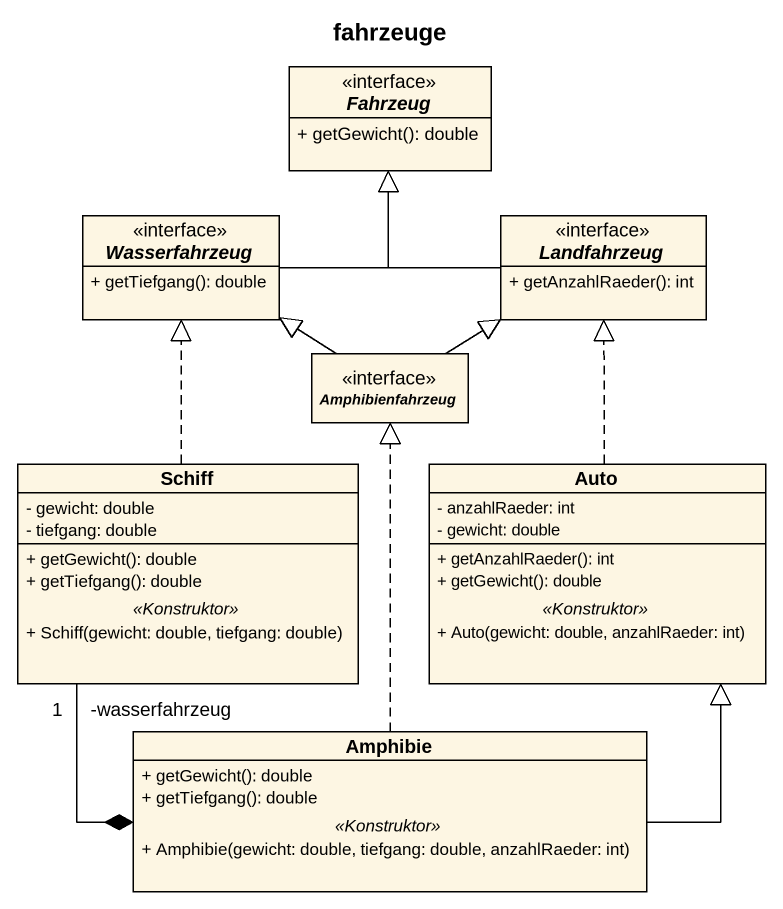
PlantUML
@startuml
title fahrzeuge
hide circle
hide empty members
skinparam classAttributeIconSize 0
interface Fahrzeug {
  + getGewicht(): double
}
interface Wasserfahrzeug {
  + getTiefgang(): double
}
interface Landfahrzeug {
  + getAnzahlRaeder(): int
}
interface Amphibienfahrzeug
class Schiff {
  - gewicht: double
  - tiefgang: double
  --
  + getGewicht(): double
  + getTiefgang(): double
  .. <<Konstruktor>> ..
  + Schiff(gewicht: double, tiefgang: double)
}
class Auto {
  - anzahlRaeder: int
  - gewicht: double
  --
  + getAnzahlRaeder(): int
  + getGewicht(): double
  .. <<Konstruktor>> ..
  + Auto(gewicht: double, anzahlRaeder: int)
}
class Amphibie {
  + getGewicht(): double
  + getTiefgang(): double
  .. <<Konstruktor>> ..
  + Amphibie(gewicht: double, tiefgang: double, anzahlRaeder: int)
}
Wasserfahrzeug -up-|> Fahrzeug
Landfahrzeug -up-|> Fahrzeug
Amphibienfahrzeug -left-|> Wasserfahrzeug
Amphibienfahrzeug -right-|> Landfahrzeug
Schiff .up.|> Wasserfahrzeug
Schiff "-wasserfahrzeug\n1" --* Amphibie
Auto .up.|> Landfahrzeug
Amphibie .up.|> Amphibienfahrzeug
Amphibie -up-|> Auto
@enduml
